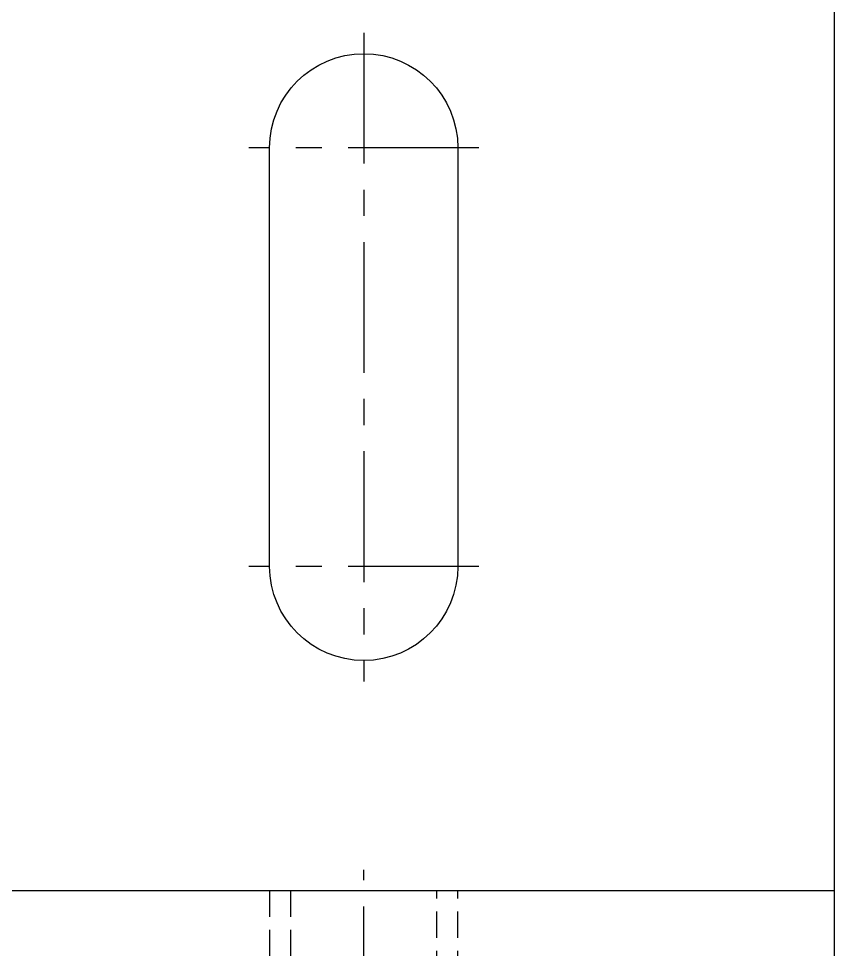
# Model space of a CAD drawing. Header units: inches. Extents: x 0 to 77285, y -118 to 40065.
# Drawn here: x 24808.64 to 24847.64, y 5740.75 to 5785.24 of the extents above; entities that cross this region are included whole.
import ezdxf

# ---------------------------------------------------------------- set-up
doc = ezdxf.new("R2010")
doc.units = ezdxf.units.IN
doc.header["$LTSCALE"] = 5
doc.header["$MEASUREMENT"] = 0
doc.linetypes.add('CENTER', pattern=[2, 1.25, -0.25, 0.25, -0.25])
doc.linetypes.add('HIDDEN', pattern=[0.375, 0.25, -0.125])
for name, color, linetype in [('11', 1, 'CENTER'), ('22', 2, 'HIDDEN'), ('44', 4, 'Continuous'), ('77', 40, 'HIDDEN'), ('T', 3, 'Continuous')]:
    doc.layers.add(name, color=color, linetype=linetype)

# ---------------------------------------------------------------- blocks, each defined once
blk = doc.blocks.new('A$Cd39330c3E')
for p, q in [((-3, 11), (0, 11)), ((-3, 11), (-3, -35)), ((0, 11), (0, -35)), ((-6, 10.1), (-6, -11.5)), ((-6, 10.1), (-3, 10.1)), ((-8.5, 8.3), (-8.5, -9.7)), ((-8.5, 8.3), (-6, 8.3)), ((-9.5, -5.7), (-9.5, 4.3)), ((-9.5, 4.3), (-8.5, 4.3)), ((-8.5, 4.3), (-8.5, -5.7)), ((-9.5, 3.3), (-13.5, 3.3)), ((-13.5, 3.3), (-13.5, -4.7)), ((-9.5, -4.7), (-9.5, 3.3)), ((-15.567, 1.8), (-16, 1.367)), ((-13.5, 1.8), (-15.567, 1.8)), ((-15.567, 1.8), (-15.567, -3.2)), ((-16, 1.367), (-16, -2.767)), ((-9.5, -0.7), (-13.143, -0.7)), ((-16, -2.767), (-15.567, -3.2)), ((-15.567, -3.2), (-13.5, -3.2)), ((-13.5, -4.7), (-9.5, -4.7)), ((-8.5, -5.7), (-9.5, -5.7)), ((-8.5, -9.7), (-6, -9.7)), ((-6, -11.5), (-3, -11.5)), ((-3, -35), (0, -35))]:
    blk.add_line(p, q)
for centre in [(-7.723, 1.3), (-7.723, -2.7)]:
    blk.add_arc(centre, 5.777, 159.7438, 200.2562)
at = {"layer": '11'}
for p, q in [((-17, 0), (1, 0)), ((-4, -30), (1, -30))]:
    blk.add_line(p, q, dxfattribs=at)
at = {"layer": '22'}
for p, q in [((-8.5, 4.05), (0, 4.05)), ((-8.5, -6.05), (0, -6.05)), ((-3, -27.35), (0, -27.35)), ((0, -32.65), (-3, -32.65))]:
    blk.add_line(p, q, dxfattribs=at)
at = {"layer": 'T'}
for p, q in [((-13.5, 1.367), (-16, 1.367)), ((-13.5, -2.767), (-16, -2.767))]:
    blk.add_line(p, q, dxfattribs=at)
blk = doc.blocks.new('A$C5e2dfa58')
for p, q in [((-22.5, 0), (-22.5, 60)), ((20.5, 6), (-22.5, 6))]:
    blk.add_line(p, q)
at = {"elevation": 0}
blk.add_lwpolyline([(4.5, 41.5, 1), (-4.5, 41.5), (-4.5, 21.5, 1), (4.5, 21.5)], format="xyb", close=True, dxfattribs=at)
at = {"layer": '11'}
for p, q in [((0, 47, 0), (0, 16, 0)), ((-5.5, 41.5, 0), (5.5, 41.5, 0)), ((-5.5, 21.5, 0), (5.5, 21.5, 0)), ((0, -1), (0, 7))]:
    blk.add_line(p, q, dxfattribs=at)
at = {"layer": '22'}
for p, q in [((-4.5, 0), (-4.5, 6)), ((4.5, 6), (4.5, 0))]:
    blk.add_line(p, q, dxfattribs=at)
at = {"layer": '77'}
for p, q in [((-3.5, 0, 0), (-3.5, 6, 0)), ((3.5, 6, 0), (3.5, 0, 0))]:
    blk.add_line(p, q, dxfattribs=at)
blk = doc.blocks.new('A$C7f854954')
at = {"xscale": -1}
blk.add_blockref('A$C5e2dfa58', (183.5, 0), dxfattribs=at)
at = {"layer": '44', "xscale": -1}
blk.add_blockref('A$Cd39330c3E', (157, 60, 0), dxfattribs=at)

msp = doc.modelspace()

# ---------------------------------------------------------------- block references
msp.add_blockref('A$C7f854954', (24641.64404884, 5737.55931601, 0.00000001))

doc.saveas('drawing.dxf')
